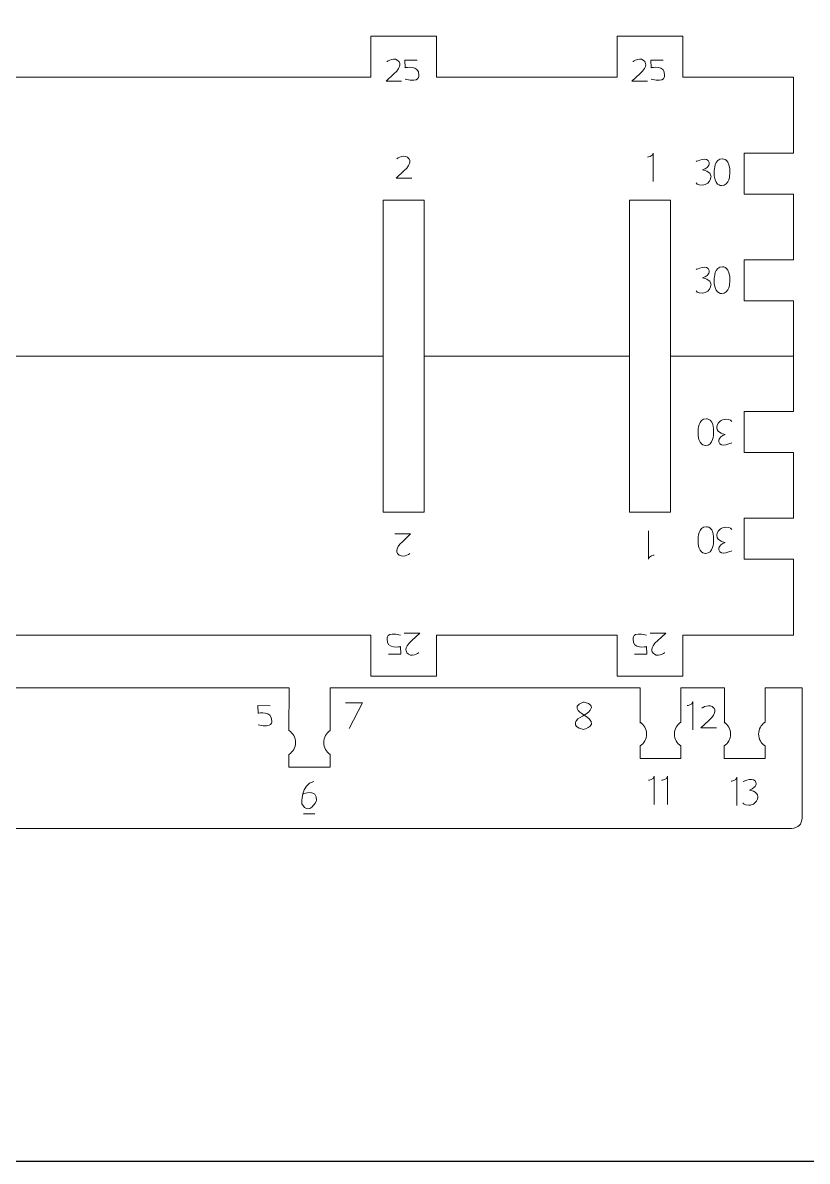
# Model space of a CAD drawing. Header units: centimetres. Extents: x -25 to 25, y -32.5 to 32.5.
# Drawn here: x 6.32 to 12.1, y -32.5 to -24.1 of the extents above; entities that cross this region are included whole.
import ezdxf

# ---------------------------------------------------------------- set-up
doc = ezdxf.new("R2010")
doc.units = ezdxf.units.CM
doc.header["$MEASUREMENT"] = 0
doc.layers.add('Capa 1', color=7, linetype='Continuous')

msp = doc.modelspace()

# ---------------------------------------------------------------- linework, layer by layer
at = {"layer": 'Capa 1', "color": 254}
msp.add_lwpolyline([(-25, -32.5), (25, -32.5), (25, 32.5), (-25, 32.5), (-25, -32.5)], close=True, dxfattribs=at)
at = {"layer": 'Capa 1', "color": 250, "lineweight": 9}
for points, knots in [([(12.00053, -26.56233), (12.00053, -26.56233), (12.00053, -26.15384), (12.00053, -26.15384), (12.00053, -26.15384), (12.00053, -26.15384), (11.6374, -26.15384), (11.6374, -26.15384), (11.6374, -26.15384), (11.6374, -26.15384), (11.6374, -25.85122), (11.6374, -25.85122), (11.6374, -25.85122), (11.6374, -25.85122), (12.00053, -25.85122), (12.00053, -25.85122), (12.00053, -25.85122), (12.00053, -25.85122), (12.00053, -25.36707), (12.00053, -25.36707), (12.00053, -25.36707), (12.00053, -25.36707), (11.6374, -25.36707), (11.6374, -25.36707), (11.6374, -25.36707), (11.6374, -25.36707), (11.6374, -25.06445), (11.6374, -25.06445), (11.6374, -25.06445), (11.6374, -25.06445), (12.00053, -25.06445), (12.00053, -25.06445), (12.00053, -25.06445), (12.00053, -25.06445), (12.00053, -24.50464), (12.00053, -24.50464), (12.00053, -24.50464), (12.00053, -24.50464), (11.18351, -24.50464), (11.18351, -24.50464), (11.18351, -24.50464), (11.18351, -24.50464), (11.18351, -24.35338), (11.18351, -24.35338), (11.18351, -24.35338), (11.18351, -24.35338), (11.18351, -24.20212), (11.18351, -24.20212), (11.18351, -24.20212), (11.18351, -24.20212), (10.69936, -24.20212), (10.69936, -24.20212), (10.69936, -24.20212), (10.69936, -24.20212), (10.69936, -24.35338), (10.69936, -24.35338), (10.69936, -24.35338), (10.69936, -24.35338), (10.69936, -24.50464), (10.69936, -24.50464), (10.69936, -24.50464), (10.69936, -24.50464), (9.36794, -24.50464), (9.36794, -24.50464), (9.36794, -24.50464), (9.36794, -24.50464), (9.36794, -24.35338), (9.36794, -24.35338), (9.36794, -24.35338), (9.36794, -24.35338), (9.36794, -24.20212), (9.36794, -24.20212), (9.36794, -24.20212), (9.36794, -24.20212), (8.88379, -24.20212), (8.88379, -24.20212), (8.88379, -24.20212), (8.88379, -24.20212), (8.88379, -24.35338), (8.88379, -24.35338), (8.88379, -24.35338), (8.88379, -24.35338), (8.88379, -24.50464), (8.88379, -24.50464), (8.88379, -24.50464), (8.88379, -24.50464), (5.31312, -24.50464), (5.31312, -24.50464), (5.31312, -24.50464), (5.31312, -24.50464), (5.31312, -24.35338), (5.31312, -24.35338), (5.31312, -24.35338), (5.31312, -24.35338), (5.31312, -24.20212), (5.31312, -24.20212), (5.31312, -24.20212), (5.31312, -24.20212), (4.82897, -24.20212), (4.82897, -24.20212), (4.82897, -24.20212), (4.82897, -24.20212), (4.82897, -24.35338), (4.82897, -24.35338), (4.82897, -24.35338), (4.82897, -24.35338), (4.82897, -24.50464), (4.82897, -24.50464), (4.82897, -24.50464), (4.82897, -24.50464), (3.49755, -24.50464), (3.49755, -24.50464), (3.49755, -24.50464), (3.49755, -24.50464), (3.49755, -24.35338), (3.49755, -24.35338), (3.49755, -24.35338), (3.49755, -24.35338), (3.49755, -24.20212), (3.49755, -24.20212), (3.49755, -24.20212), (3.49755, -24.20212), (3.0134, -24.20212), (3.0134, -24.20212), (3.0134, -24.20212), (3.0134, -24.20212), (3.0134, -24.35338), (3.0134, -24.35338), (3.0134, -24.35338), (3.0134, -24.35338), (3.0134, -24.50464), (3.0134, -24.50464), (3.0134, -24.50464), (3.0134, -24.50464), (2.19638, -24.50464), (2.19638, -24.50464), (2.19638, -24.50464), (2.19638, -24.50464), (2.19638, -25.06445), (2.19638, -25.06445), (2.19638, -25.06445), (2.19638, -25.06445), (2.55951, -25.06445), (2.55951, -25.06445), (2.55951, -25.06445), (2.55951, -25.06445), (2.55951, -25.36707), (2.55951, -25.36707), (2.55951, -25.36707), (2.55951, -25.36707), (2.19638, -25.36707), (2.19638, -25.36707), (2.19638, -25.36707), (2.19638, -25.36707), (2.19638, -25.85122), (2.19638, -25.85122), (2.19638, -25.85122), (2.19638, -25.85122), (2.55951, -25.85122), (2.55951, -25.85122), (2.55951, -25.85122), (2.55951, -25.85122), (2.55951, -26.15384), (2.55951, -26.15384), (2.55951, -26.15384), (2.55951, -26.15384), (2.19638, -26.15384), (2.19638, -26.15384), (2.19638, -26.15384), (2.19638, -26.15384), (2.19638, -26.56233), (2.19638, -26.56233)], [0, 0, 0, 0, 0.0227273, 0.0227273, 0.0227273, 0.0227273, 0.0454545, 0.0454545, 0.0454545, 0.0454545, 0.0681818, 0.0681818, 0.0681818, 0.0681818, 0.0909091, 0.0909091, 0.0909091, 0.0909091, 0.1136364, 0.1136364, 0.1136364, 0.1136364, 0.1363636, 0.1363636, 0.1363636, 0.1363636, 0.1590909, 0.1590909, 0.1590909, 0.1590909, 0.1818182, 0.1818182, 0.1818182, 0.1818182, 0.2045455, 0.2045455, 0.2045455, 0.2045455, 0.2272727, 0.2272727, 0.2272727, 0.2272727, 0.25, 0.25, 0.25, 0.25, 0.2727273, 0.2727273, 0.2727273, 0.2727273, 0.2954545, 0.2954545, 0.2954545, 0.2954545, 0.3181818, 0.3181818, 0.3181818, 0.3181818, 0.3409091, 0.3409091, 0.3409091, 0.3409091, 0.3636364, 0.3636364, 0.3636364, 0.3636364, 0.3863636, 0.3863636, 0.3863636, 0.3863636, 0.4090909, 0.4090909, 0.4090909, 0.4090909, 0.4318182, 0.4318182, 0.4318182, 0.4318182, 0.4545455, 0.4545455, 0.4545455, 0.4545455, 0.4772727, 0.4772727, 0.4772727, 0.4772727, 0.5, 0.5, 0.5, 0.5, 0.5227273, 0.5227273, 0.5227273, 0.5227273, 0.5454545, 0.5454545, 0.5454545, 0.5454545, 0.5681818, 0.5681818, 0.5681818, 0.5681818, 0.5909091, 0.5909091, 0.5909091, 0.5909091, 0.6136364, 0.6136364, 0.6136364, 0.6136364, 0.6363636, 0.6363636, 0.6363636, 0.6363636, 0.6590909, 0.6590909, 0.6590909, 0.6590909, 0.6818182, 0.6818182, 0.6818182, 0.6818182, 0.7045455, 0.7045455, 0.7045455, 0.7045455, 0.7272727, 0.7272727, 0.7272727, 0.7272727, 0.75, 0.75, 0.75, 0.75, 0.7727273, 0.7727273, 0.7727273, 0.7727273, 0.7954545, 0.7954545, 0.7954545, 0.7954545, 0.8181818, 0.8181818, 0.8181818, 0.8181818, 0.8409091, 0.8409091, 0.8409091, 0.8409091, 0.8636364, 0.8636364, 0.8636364, 0.8636364, 0.8863636, 0.8863636, 0.8863636, 0.8863636, 0.9090909, 0.9090909, 0.9090909, 0.9090909, 0.9318182, 0.9318182, 0.9318182, 0.9318182, 0.9545455, 0.9545455, 0.9545455, 0.9545455, 1, 1, 1, 1]), ([(8.97455, -26.56233), (8.97455, -26.56233), (8.97455, -25.41248), (8.97455, -25.41248), (8.97455, -25.41248), (8.97455, -25.41248), (9.27713, -25.41248), (9.27713, -25.41248), (9.27713, -25.41248), (9.27713, -25.41248), (9.27713, -26.56233), (9.27713, -26.56233)], [0, 0, 0, 0, 0.25, 0.25, 0.25, 0.25, 0.5, 0.5, 0.5, 0.5, 1, 1, 1, 1]), ([(10.79012, -26.56233), (10.79012, -26.56233), (10.79012, -25.41248), (10.79012, -25.41248), (10.79012, -25.41248), (10.79012, -25.41248), (11.09275, -25.41248), (11.09275, -25.41248), (11.09275, -25.41248), (11.09275, -25.41248), (11.09275, -26.56233), (11.09275, -26.56233)], [0, 0, 0, 0, 0.25, 0.25, 0.25, 0.25, 0.5, 0.5, 0.5, 0.5, 1, 1, 1, 1]), ([(2.19638, -26.97082), (2.19638, -26.97082), (2.55951, -26.97082), (2.55951, -26.97082), (2.55951, -26.97082), (2.55951, -26.97082), (2.55951, -27.27344), (2.55951, -27.27344), (2.55951, -27.27344), (2.55951, -27.27344), (2.19638, -27.27344), (2.19638, -27.27344), (2.19638, -27.27344), (2.19638, -27.27344), (2.19638, -27.75759), (2.19638, -27.75759), (2.19638, -27.75759), (2.19638, -27.75759), (2.55951, -27.75759), (2.55951, -27.75759), (2.55951, -27.75759), (2.55951, -27.75759), (2.55951, -28.06021), (2.55951, -28.06021), (2.55951, -28.06021), (2.55951, -28.06021), (2.19638, -28.06021), (2.19638, -28.06021), (2.19638, -28.06021), (2.19638, -28.06021), (2.19638, -28.62002), (2.19638, -28.62002), (2.19638, -28.62002), (2.19638, -28.62002), (3.0134, -28.62002), (3.0134, -28.62002), (3.0134, -28.62002), (3.0134, -28.62002), (3.0134, -28.77128), (3.0134, -28.77128), (3.0134, -28.77128), (3.0134, -28.77128), (3.0134, -28.92254), (3.0134, -28.92254), (3.0134, -28.92254), (3.0134, -28.92254), (3.49755, -28.92254), (3.49755, -28.92254), (3.49755, -28.92254), (3.49755, -28.92254), (3.49755, -28.77128), (3.49755, -28.77128), (3.49755, -28.77128), (3.49755, -28.77128), (3.49755, -28.62002), (3.49755, -28.62002), (3.49755, -28.62002), (3.49755, -28.62002), (4.82897, -28.62002), (4.82897, -28.62002), (4.82897, -28.62002), (4.82897, -28.62002), (4.82897, -28.77128), (4.82897, -28.77128), (4.82897, -28.77128), (4.82897, -28.77128), (4.82897, -28.92254), (4.82897, -28.92254), (4.82897, -28.92254), (4.82897, -28.92254), (5.31312, -28.92254), (5.31312, -28.92254), (5.31312, -28.92254), (5.31312, -28.92254), (5.31312, -28.77128), (5.31312, -28.77128), (5.31312, -28.77128), (5.31312, -28.77128), (5.31312, -28.62002), (5.31312, -28.62002), (5.31312, -28.62002), (5.31312, -28.62002), (8.88379, -28.62002), (8.88379, -28.62002), (8.88379, -28.62002), (8.88379, -28.62002), (8.88379, -28.77128), (8.88379, -28.77128), (8.88379, -28.77128), (8.88379, -28.77128), (8.88379, -28.92254), (8.88379, -28.92254), (8.88379, -28.92254), (8.88379, -28.92254), (9.36794, -28.92254), (9.36794, -28.92254), (9.36794, -28.92254), (9.36794, -28.92254), (9.36794, -28.77128), (9.36794, -28.77128), (9.36794, -28.77128), (9.36794, -28.77128), (9.36794, -28.62002), (9.36794, -28.62002), (9.36794, -28.62002), (9.36794, -28.62002), (10.69936, -28.62002), (10.69936, -28.62002), (10.69936, -28.62002), (10.69936, -28.62002), (10.69936, -28.77128), (10.69936, -28.77128), (10.69936, -28.77128), (10.69936, -28.77128), (10.69936, -28.92254), (10.69936, -28.92254), (10.69936, -28.92254), (10.69936, -28.92254), (11.18351, -28.92254), (11.18351, -28.92254), (11.18351, -28.92254), (11.18351, -28.92254), (11.18351, -28.77128), (11.18351, -28.77128), (11.18351, -28.77128), (11.18351, -28.77128), (11.18351, -28.62002), (11.18351, -28.62002), (11.18351, -28.62002), (11.18351, -28.62002), (12.00053, -28.62002), (12.00053, -28.62002), (12.00053, -28.62002), (12.00053, -28.62002), (12.00053, -28.06021), (12.00053, -28.06021), (12.00053, -28.06021), (12.00053, -28.06021), (11.6374, -28.06021), (11.6374, -28.06021), (11.6374, -28.06021), (11.6374, -28.06021), (11.6374, -27.75759), (11.6374, -27.75759), (11.6374, -27.75759), (11.6374, -27.75759), (12.00053, -27.75759), (12.00053, -27.75759), (12.00053, -27.75759), (12.00053, -27.75759), (12.00053, -27.27344), (12.00053, -27.27344), (12.00053, -27.27344), (12.00053, -27.27344), (11.6374, -27.27344), (11.6374, -27.27344), (11.6374, -27.27344), (11.6374, -27.27344), (11.6374, -26.97082), (11.6374, -26.97082), (11.6374, -26.97082), (11.6374, -26.97082), (12.00053, -26.97082), (12.00053, -26.97082), (12.00053, -26.97082), (12.00053, -26.97082), (12.00053, -26.56233), (12.00053, -26.56233), (12.00053, -26.56233), (12.00053, -26.56233), (11.09275, -26.56233), (11.09275, -26.56233), (11.09275, -26.56233), (11.09275, -26.56233), (11.09275, -27.71218), (11.09275, -27.71218), (11.09275, -27.71218), (11.09275, -27.71218), (10.79012, -27.71218), (10.79012, -27.71218), (10.79012, -27.71218), (10.79012, -27.71218), (10.79012, -26.56233), (10.79012, -26.56233), (10.79012, -26.56233), (10.79012, -26.56233), (9.27713, -26.56233), (9.27713, -26.56233), (9.27713, -26.56233), (9.27713, -26.56233), (9.27713, -27.71218), (9.27713, -27.71218), (9.27713, -27.71218), (9.27713, -27.71218), (8.97455, -27.71218), (8.97455, -27.71218), (8.97455, -27.71218), (8.97455, -27.71218), (8.97455, -26.56233), (8.97455, -26.56233), (8.97455, -26.56233), (8.97455, -26.56233), (5.22236, -26.56233), (5.22236, -26.56233), (5.22236, -26.56233), (5.22236, -26.56233), (5.22236, -27.71218), (5.22236, -27.71218), (5.22236, -27.71218), (5.22236, -27.71218), (4.91978, -27.71218), (4.91978, -27.71218), (4.91978, -27.71218), (4.91978, -27.71218), (4.91978, -26.56233), (4.91978, -26.56233), (4.91978, -26.56233), (4.91978, -26.56233), (3.40679, -26.56233), (3.40679, -26.56233), (3.40679, -26.56233), (3.40679, -26.56233), (3.40679, -27.71218), (3.40679, -27.71218), (3.40679, -27.71218), (3.40679, -27.71218), (3.10416, -27.71218), (3.10416, -27.71218), (3.10416, -27.71218), (3.10416, -27.71218), (3.10416, -26.56233), (3.10416, -26.56233), (3.10416, -26.56233), (3.10416, -26.56233), (2.19638, -26.56233), (2.19638, -26.56233), (2.19638, -26.56233), (2.19638, -26.56233), (2.19638, -26.97082), (2.19638, -26.97082)], [0, 0, 0, 0, 0.0163934, 0.0163934, 0.0163934, 0.0163934, 0.0327869, 0.0327869, 0.0327869, 0.0327869, 0.0491803, 0.0491803, 0.0491803, 0.0491803, 0.0655738, 0.0655738, 0.0655738, 0.0655738, 0.0819672, 0.0819672, 0.0819672, 0.0819672, 0.0983607, 0.0983607, 0.0983607, 0.0983607, 0.1147541, 0.1147541, 0.1147541, 0.1147541, 0.1311475, 0.1311475, 0.1311475, 0.1311475, 0.147541, 0.147541, 0.147541, 0.147541, 0.1639344, 0.1639344, 0.1639344, 0.1639344, 0.1803279, 0.1803279, 0.1803279, 0.1803279, 0.1967213, 0.1967213, 0.1967213, 0.1967213, 0.2131148, 0.2131148, 0.2131148, 0.2131148, 0.2295082, 0.2295082, 0.2295082, 0.2295082, 0.2459016, 0.2459016, 0.2459016, 0.2459016, 0.2622951, 0.2622951, 0.2622951, 0.2622951, 0.2786885, 0.2786885, 0.2786885, 0.2786885, 0.295082, 0.295082, 0.295082, 0.295082, 0.3114754, 0.3114754, 0.3114754, 0.3114754, 0.3278689, 0.3278689, 0.3278689, 0.3278689, 0.3442623, 0.3442623, 0.3442623, 0.3442623, 0.3606557, 0.3606557, 0.3606557, 0.3606557, 0.3770492, 0.3770492, 0.3770492, 0.3770492, 0.3934426, 0.3934426, 0.3934426, 0.3934426, 0.4098361, 0.4098361, 0.4098361, 0.4098361, 0.4262295, 0.4262295, 0.4262295, 0.4262295, 0.442623, 0.442623, 0.442623, 0.442623, 0.4590164, 0.4590164, 0.4590164, 0.4590164, 0.4754098, 0.4754098, 0.4754098, 0.4754098, 0.4918033, 0.4918033, 0.4918033, 0.4918033, 0.5081967, 0.5081967, 0.5081967, 0.5081967, 0.5245902, 0.5245902, 0.5245902, 0.5245902, 0.5409836, 0.5409836, 0.5409836, 0.5409836, 0.557377, 0.557377, 0.557377, 0.557377, 0.5737705, 0.5737705, 0.5737705, 0.5737705, 0.5901639, 0.5901639, 0.5901639, 0.5901639, 0.6065574, 0.6065574, 0.6065574, 0.6065574, 0.6229508, 0.6229508, 0.6229508, 0.6229508, 0.6393443, 0.6393443, 0.6393443, 0.6393443, 0.6557377, 0.6557377, 0.6557377, 0.6557377, 0.6721311, 0.6721311, 0.6721311, 0.6721311, 0.6885246, 0.6885246, 0.6885246, 0.6885246, 0.704918, 0.704918, 0.704918, 0.704918, 0.7213115, 0.7213115, 0.7213115, 0.7213115, 0.7377049, 0.7377049, 0.7377049, 0.7377049, 0.7540984, 0.7540984, 0.7540984, 0.7540984, 0.7704918, 0.7704918, 0.7704918, 0.7704918, 0.7868852, 0.7868852, 0.7868852, 0.7868852, 0.8032787, 0.8032787, 0.8032787, 0.8032787, 0.8196721, 0.8196721, 0.8196721, 0.8196721, 0.8360656, 0.8360656, 0.8360656, 0.8360656, 0.852459, 0.852459, 0.852459, 0.852459, 0.8688525, 0.8688525, 0.8688525, 0.8688525, 0.8852459, 0.8852459, 0.8852459, 0.8852459, 0.9016393, 0.9016393, 0.9016393, 0.9016393, 0.9180328, 0.9180328, 0.9180328, 0.9180328, 0.9344262, 0.9344262, 0.9344262, 0.9344262, 0.9508197, 0.9508197, 0.9508197, 0.9508197, 0.9672131, 0.9672131, 0.9672131, 0.9672131, 1, 1, 1, 1]), ([(11.79048, -29.00813), (11.79048, -29.00813), (12.06343, -29.00813), (12.06343, -29.00813), (12.06343, -29.00813), (12.06343, -29.3281), (12.06343, -29.64808), (12.06343, -29.96805), (12.06343, -29.96805), (12.06092, -30.01762), (12.03636, -30.04077), (11.9848, -30.0457), (11.9848, -30.0457), (8.47208, -30.0457), (4.95935, -30.0457), (1.44663, -30.0457), (1.44663, -30.0457), (1.37688, -30.03525), (1.36556, -29.9956), (1.35149, -29.94491), (1.35149, -29.94491), (1.35149, -29.94491), (1.35149, -29.00813), (1.35149, -29.00813), (1.35149, -29.00813), (1.35149, -29.00813), (1.62444, -29.00813), (1.62444, -29.00813)], [0, 0, 0, 0, 0.125, 0.125, 0.125, 0.125, 0.25, 0.25, 0.25, 0.25, 0.375, 0.375, 0.375, 0.375, 0.5, 0.5, 0.5, 0.5, 0.625, 0.625, 0.625, 0.625, 0.75, 0.75, 0.75, 0.75, 1, 1, 1, 1]), ([(10.86904, -29.43732), (10.89774, -29.41889), (10.91676, -29.3867), (10.91676, -29.35006), (10.91676, -29.35006), (10.91676, -29.31343), (10.89774, -29.28123), (10.86904, -29.26281)], [0, 0, 0, 0, 0.3333333, 0.3333333, 0.3333333, 0.3333333, 1, 1, 1, 1]), ([(11.17038, -29.43732), (11.14168, -29.41889), (11.12266, -29.3867), (11.12266, -29.35006), (11.12266, -29.35006), (11.12266, -29.31343), (11.14168, -29.28123), (11.17038, -29.26281)], [0, 0, 0, 0, 0.3333333, 0.3333333, 0.3333333, 0.3333333, 1, 1, 1, 1]), ([(11.48904, -29.43732), (11.51774, -29.41889), (11.53676, -29.3867), (11.53676, -29.35006), (11.53676, -29.35006), (11.53676, -29.31343), (11.51774, -29.28123), (11.48904, -29.26281)], [0, 0, 0, 0, 0.3333333, 0.3333333, 0.3333333, 0.3333333, 1, 1, 1, 1]), ([(11.79038, -29.43732), (11.76168, -29.41889), (11.74266, -29.3867), (11.74266, -29.35006), (11.74266, -29.35006), (11.74266, -29.31343), (11.76168, -29.28123), (11.79038, -29.26281)], [0, 0, 0, 0, 0.3333333, 0.3333333, 0.3333333, 0.3333333, 1, 1, 1, 1]), ([(8.2792, -29.32407), (8.30818, -29.34268), (8.32739, -29.3752), (8.32739, -29.4122), (8.32739, -29.4122), (8.32739, -29.4492), (8.30818, -29.48172), (8.2792, -29.50032)], [0, 0, 0, 0, 0.3333333, 0.3333333, 0.3333333, 0.3333333, 1, 1, 1, 1]), ([(8.58355, -29.32407), (8.55456, -29.34268), (8.53535, -29.3752), (8.53535, -29.4122), (8.53535, -29.4122), (8.53535, -29.4492), (8.55456, -29.48172), (8.58355, -29.50032)], [0, 0, 0, 0, 0.3333333, 0.3333333, 0.3333333, 0.3333333, 1, 1, 1, 1]), ([(11.17038, -29.43732), (11.17038, -29.43732), (11.17049, -29.52892), (11.17049, -29.52892), (11.17049, -29.52892), (11.17049, -29.52892), (10.86904, -29.52892), (10.86904, -29.52892), (10.86904, -29.52892), (10.86904, -29.52892), (10.86904, -29.4373), (10.86904, -29.4373)], [0, 0, 0, 0, 0.25, 0.25, 0.25, 0.25, 0.5, 0.5, 0.5, 0.5, 1, 1, 1, 1]), ([(11.79038, -29.43732), (11.79038, -29.43732), (11.79049, -29.52892), (11.79049, -29.52892), (11.79049, -29.52892), (11.79049, -29.52892), (11.48904, -29.52892), (11.48904, -29.52892), (11.48904, -29.52892), (11.48904, -29.52892), (11.48904, -29.4373), (11.48904, -29.4373)], [0, 0, 0, 0, 0.25, 0.25, 0.25, 0.25, 0.5, 0.5, 0.5, 0.5, 1, 1, 1, 1]), ([(8.2792, -29.50032), (8.2792, -29.50032), (8.27909, -29.59284), (8.27909, -29.59284), (8.27909, -29.59284), (8.27909, -29.59284), (8.58355, -29.59284), (8.58355, -29.59284), (8.58355, -29.59284), (8.58355, -29.59284), (8.58355, -29.5003), (8.58355, -29.5003)], [0, 0, 0, 0, 0.25, 0.25, 0.25, 0.25, 0.5, 0.5, 0.5, 0.5, 1, 1, 1, 1])]:
    msp.add_open_spline(points, degree=3, knots=knots, dxfattribs=at)
at = {"layer": 'Capa 1', "color": 22, "lineweight": 5}
for points, knots in [([(9.0012, -24.3902), (9.0012, -24.3902), (9.06303, -24.34939), (9.09019, -24.3902), (9.09019, -24.3902), (9.09019, -24.3902), (9.12111, -24.4211), (9.05312, -24.48044)], [0, 0, 0, 0, 0.3333333, 0.3333333, 0.3333333, 0.3333333, 1, 1, 1, 1]), ([(10.81472, -24.3902), (10.81472, -24.3902), (10.87655, -24.34939), (10.90371, -24.3902), (10.90371, -24.3902), (10.90371, -24.3902), (10.93463, -24.4211), (10.86664, -24.48044)], [0, 0, 0, 0, 0.3333333, 0.3333333, 0.3333333, 0.3333333, 1, 1, 1, 1]), ([(9.22539, -24.37923), (9.22539, -24.37923), (9.13392, -24.37868), (9.13392, -24.37868), (9.13392, -24.37868), (9.13392, -24.37868), (9.13721, -24.43506), (9.13721, -24.43506)], [0, 0, 0, 0, 0.3333333, 0.3333333, 0.3333333, 0.3333333, 1, 1, 1, 1]), ([(9.13721, -24.43506), (9.13721, -24.43506), (9.2423, -24.411), (9.23612, -24.49223), (9.23612, -24.49223), (9.23612, -24.49223), (9.24723, -24.54792), (9.13721, -24.52071)], [0, 0, 0, 0, 0.3333333, 0.3333333, 0.3333333, 0.3333333, 1, 1, 1, 1]), ([(11.03891, -24.37923), (11.03891, -24.37923), (10.94744, -24.37868), (10.94744, -24.37868), (10.94744, -24.37868), (10.94744, -24.37868), (10.95073, -24.43506), (10.95073, -24.43506)], [0, 0, 0, 0, 0.3333333, 0.3333333, 0.3333333, 0.3333333, 1, 1, 1, 1]), ([(10.95073, -24.43506), (10.95073, -24.43506), (11.05582, -24.411), (11.04964, -24.49223), (11.04964, -24.49223), (11.04964, -24.49223), (11.06075, -24.54792), (10.95073, -24.52071)], [0, 0, 0, 0, 0.3333333, 0.3333333, 0.3333333, 0.3333333, 1, 1, 1, 1]), ([(9.05312, -24.48044), (9.05312, -24.48044), (8.99504, -24.53482), (8.99504, -24.53482), (8.99504, -24.53482), (8.99504, -24.53482), (9.11036, -24.53482), (9.11036, -24.53482)], [0, 0, 0, 0, 0.3333333, 0.3333333, 0.3333333, 0.3333333, 1, 1, 1, 1]), ([(10.86664, -24.48044), (10.86664, -24.48044), (10.80856, -24.53482), (10.80856, -24.53482), (10.80856, -24.53482), (10.80856, -24.53482), (10.92388, -24.53482), (10.92388, -24.53482)], [0, 0, 0, 0, 0.3333333, 0.3333333, 0.3333333, 0.3333333, 1, 1, 1, 1]), ([(9.07541, -25.10615), (9.07541, -25.10615), (9.13724, -25.06534), (9.1644, -25.10615), (9.1644, -25.10615), (9.1644, -25.10615), (9.19532, -25.13705), (9.12733, -25.19639)], [0, 0, 0, 0, 0.3333333, 0.3333333, 0.3333333, 0.3333333, 1, 1, 1, 1]), ([(11.28233, -25.28392), (11.28233, -25.28392), (11.28956, -25.3024), (11.32561, -25.3012), (11.32561, -25.3012), (11.34432, -25.30058), (11.35772, -25.29389), (11.36744, -25.28624), (11.36744, -25.28624), (11.39114, -25.26754), (11.39236, -25.2385), (11.39236, -25.2385), (11.39236, -25.2385), (11.39114, -25.19679), (11.32992, -25.18875), (11.32992, -25.18875), (11.32992, -25.18875), (11.38988, -25.16646), (11.37751, -25.13433), (11.37751, -25.13433), (11.37751, -25.13433), (11.36887, -25.0849), (11.28233, -25.12689), (11.28233, -25.12689)], [0, 0, 0, 0, 0.1428571, 0.1428571, 0.1428571, 0.1428571, 0.2857143, 0.2857143, 0.2857143, 0.2857143, 0.4285714, 0.4285714, 0.4285714, 0.4285714, 0.5714286, 0.5714286, 0.5714286, 0.5714286, 0.7142857, 0.7142857, 0.7142857, 0.7142857, 1, 1, 1, 1]), ([(11.46942, -25.30363), (11.46942, -25.30363), (11.4098, -25.31132), (11.41581, -25.19442), (11.41581, -25.19442), (11.41581, -25.19442), (11.41581, -25.10536), (11.47674, -25.10766)], [0, 0, 0, 0, 0.3333333, 0.3333333, 0.3333333, 0.3333333, 1, 1, 1, 1]), ([(11.47674, -25.10785), (11.47674, -25.10785), (11.53641, -25.1002), (11.53042, -25.21704), (11.53042, -25.21704), (11.53042, -25.21704), (11.53038, -25.30609), (11.46942, -25.30385)], [0, 0, 0, 0, 0.3333333, 0.3333333, 0.3333333, 0.3333333, 1, 1, 1, 1]), ([(9.12733, -25.19639), (9.12733, -25.19639), (9.06925, -25.25077), (9.06925, -25.25077), (9.06925, -25.25077), (9.06925, -25.25077), (9.18457, -25.25077), (9.18457, -25.25077)], [0, 0, 0, 0, 0.3333333, 0.3333333, 0.3333333, 0.3333333, 1, 1, 1, 1]), ([(11.28233, -26.08021), (11.28233, -26.08021), (11.28956, -26.09869), (11.32561, -26.09749), (11.32561, -26.09749), (11.34432, -26.09687), (11.35772, -26.09018), (11.36744, -26.08253), (11.36744, -26.08253), (11.39114, -26.06383), (11.39236, -26.03479), (11.39236, -26.03479), (11.39236, -26.03479), (11.39114, -25.99308), (11.32992, -25.98504), (11.32992, -25.98504), (11.32992, -25.98504), (11.38988, -25.96275), (11.37751, -25.93062), (11.37751, -25.93062), (11.37751, -25.93062), (11.36887, -25.88119), (11.28233, -25.92318), (11.28233, -25.92318)], [0, 0, 0, 0, 0.1428571, 0.1428571, 0.1428571, 0.1428571, 0.2857143, 0.2857143, 0.2857143, 0.2857143, 0.4285714, 0.4285714, 0.4285714, 0.4285714, 0.5714286, 0.5714286, 0.5714286, 0.5714286, 0.7142857, 0.7142857, 0.7142857, 0.7142857, 1, 1, 1, 1]), ([(11.46942, -26.09992), (11.46942, -26.09992), (11.4098, -26.10761), (11.41581, -25.99071), (11.41581, -25.99071), (11.41581, -25.99071), (11.41581, -25.90165), (11.47674, -25.90395)], [0, 0, 0, 0, 0.3333333, 0.3333333, 0.3333333, 0.3333333, 1, 1, 1, 1]), ([(11.47674, -25.90414), (11.47674, -25.90414), (11.53641, -25.89649), (11.53042, -26.01333), (11.53042, -26.01333), (11.53042, -26.01333), (11.53038, -26.10238), (11.46942, -26.10014)], [0, 0, 0, 0, 0.3333333, 0.3333333, 0.3333333, 0.3333333, 1, 1, 1, 1]), ([(11.35045, -27.22052), (11.35045, -27.22052), (11.29078, -27.22817), (11.29677, -27.11133), (11.29677, -27.11133), (11.29677, -27.11133), (11.29681, -27.02228), (11.35777, -27.02452)], [0, 0, 0, 0, 0.3333333, 0.3333333, 0.3333333, 0.3333333, 1, 1, 1, 1]), ([(11.35777, -27.02474), (11.35777, -27.02474), (11.41739, -27.01705), (11.41138, -27.13395), (11.41138, -27.13395), (11.41138, -27.13395), (11.41138, -27.22301), (11.35045, -27.22071)], [0, 0, 0, 0, 0.3333333, 0.3333333, 0.3333333, 0.3333333, 1, 1, 1, 1]), ([(11.54486, -27.04445), (11.54486, -27.04445), (11.53763, -27.02597), (11.50158, -27.02717), (11.50158, -27.02717), (11.48287, -27.02779), (11.46947, -27.03448), (11.45975, -27.04213), (11.45975, -27.04213), (11.43605, -27.06083), (11.43483, -27.08987), (11.43483, -27.08987), (11.43483, -27.08987), (11.43605, -27.13158), (11.49727, -27.13962), (11.49727, -27.13962), (11.49727, -27.13962), (11.43731, -27.16191), (11.44968, -27.19404), (11.44968, -27.19404), (11.44968, -27.19404), (11.45832, -27.24347), (11.54486, -27.20148), (11.54486, -27.20148)], [0, 0, 0, 0, 0.1428571, 0.1428571, 0.1428571, 0.1428571, 0.2857143, 0.2857143, 0.2857143, 0.2857143, 0.4285714, 0.4285714, 0.4285714, 0.4285714, 0.5714286, 0.5714286, 0.5714286, 0.5714286, 0.7142857, 0.7142857, 0.7142857, 0.7142857, 1, 1, 1, 1]), ([(9.11813, -27.92827), (9.11813, -27.92827), (9.17621, -27.87389), (9.17621, -27.87389), (9.17621, -27.87389), (9.17621, -27.87389), (9.06089, -27.87389), (9.06089, -27.87389)], [0, 0, 0, 0, 0.3333333, 0.3333333, 0.3333333, 0.3333333, 1, 1, 1, 1]), ([(11.35045, -28.01681), (11.35045, -28.01681), (11.29078, -28.02446), (11.29677, -27.90762), (11.29677, -27.90762), (11.29677, -27.90762), (11.29681, -27.81857), (11.35777, -27.82081)], [0, 0, 0, 0, 0.3333333, 0.3333333, 0.3333333, 0.3333333, 1, 1, 1, 1]), ([(11.35777, -27.82103), (11.35777, -27.82103), (11.41739, -27.81334), (11.41138, -27.93024), (11.41138, -27.93024), (11.41138, -27.93024), (11.41138, -28.0193), (11.35045, -28.017)], [0, 0, 0, 0, 0.3333333, 0.3333333, 0.3333333, 0.3333333, 1, 1, 1, 1]), ([(11.54486, -27.84074), (11.54486, -27.84074), (11.53763, -27.82226), (11.50158, -27.82346), (11.50158, -27.82346), (11.48287, -27.82408), (11.46947, -27.83077), (11.45975, -27.83842), (11.45975, -27.83842), (11.43605, -27.85712), (11.43483, -27.88616), (11.43483, -27.88616), (11.43483, -27.88616), (11.43605, -27.92787), (11.49727, -27.93591), (11.49727, -27.93591), (11.49727, -27.93591), (11.43731, -27.9582), (11.44968, -27.99033), (11.44968, -27.99033), (11.44968, -27.99033), (11.45832, -28.03976), (11.54486, -27.99777), (11.54486, -27.99777)], [0, 0, 0, 0, 0.1428571, 0.1428571, 0.1428571, 0.1428571, 0.2857143, 0.2857143, 0.2857143, 0.2857143, 0.4285714, 0.4285714, 0.4285714, 0.4285714, 0.5714286, 0.5714286, 0.5714286, 0.5714286, 0.7142857, 0.7142857, 0.7142857, 0.7142857, 1, 1, 1, 1]), ([(9.17005, -28.01851), (9.17005, -28.01851), (9.10822, -28.05932), (9.08106, -28.01851), (9.08106, -28.01851), (9.08106, -28.01851), (9.05014, -27.98761), (9.11813, -27.92827)], [0, 0, 0, 0, 0.3333333, 0.3333333, 0.3333333, 0.3333333, 1, 1, 1, 1]), ([(9.10233, -28.7047), (9.10233, -28.7047), (8.99724, -28.72876), (9.00342, -28.64753), (9.00342, -28.64753), (9.00342, -28.64753), (8.99231, -28.59184), (9.10233, -28.61905)], [0, 0, 0, 0, 0.3333333, 0.3333333, 0.3333333, 0.3333333, 1, 1, 1, 1]), ([(9.18642, -28.65932), (9.18642, -28.65932), (9.2445, -28.60494), (9.2445, -28.60494), (9.2445, -28.60494), (9.2445, -28.60494), (9.12918, -28.60494), (9.12918, -28.60494)], [0, 0, 0, 0, 0.3333333, 0.3333333, 0.3333333, 0.3333333, 1, 1, 1, 1]), ([(10.91585, -28.7047), (10.91585, -28.7047), (10.81076, -28.72876), (10.81694, -28.64753), (10.81694, -28.64753), (10.81694, -28.64753), (10.80583, -28.59184), (10.91585, -28.61905)], [0, 0, 0, 0, 0.3333333, 0.3333333, 0.3333333, 0.3333333, 1, 1, 1, 1]), ([(10.99994, -28.65932), (10.99994, -28.65932), (11.05802, -28.60494), (11.05802, -28.60494), (11.05802, -28.60494), (11.05802, -28.60494), (10.9427, -28.60494), (10.9427, -28.60494)], [0, 0, 0, 0, 0.3333333, 0.3333333, 0.3333333, 0.3333333, 1, 1, 1, 1]), ([(9.01415, -28.76053), (9.01415, -28.76053), (9.10562, -28.76108), (9.10562, -28.76108), (9.10562, -28.76108), (9.10562, -28.76108), (9.10233, -28.7047), (9.10233, -28.7047)], [0, 0, 0, 0, 0.3333333, 0.3333333, 0.3333333, 0.3333333, 1, 1, 1, 1]), ([(9.23834, -28.74956), (9.23834, -28.74956), (9.17651, -28.79037), (9.14935, -28.74956), (9.14935, -28.74956), (9.14935, -28.74956), (9.11843, -28.71866), (9.18642, -28.65932)], [0, 0, 0, 0, 0.3333333, 0.3333333, 0.3333333, 0.3333333, 1, 1, 1, 1]), ([(10.82767, -28.76053), (10.82767, -28.76053), (10.91914, -28.76108), (10.91914, -28.76108), (10.91914, -28.76108), (10.91914, -28.76108), (10.91585, -28.7047), (10.91585, -28.7047)], [0, 0, 0, 0, 0.3333333, 0.3333333, 0.3333333, 0.3333333, 1, 1, 1, 1]), ([(11.05186, -28.74956), (11.05186, -28.74956), (10.99003, -28.79037), (10.96287, -28.74956), (10.96287, -28.74956), (10.96287, -28.74956), (10.93195, -28.71866), (10.99994, -28.65932)], [0, 0, 0, 0, 0.3333333, 0.3333333, 0.3333333, 0.3333333, 1, 1, 1, 1]), ([(8.69533, -29.11975), (8.69533, -29.11975), (8.82059, -29.11975), (8.82059, -29.11975), (8.82059, -29.11975), (8.82059, -29.11975), (8.72337, -29.30933), (8.72337, -29.30933)], [0, 0, 0, 0, 0.3333333, 0.3333333, 0.3333333, 0.3333333, 1, 1, 1, 1]), ([(10.45489, -29.20729), (10.45489, -29.20729), (10.34308, -29.15358), (10.45015, -29.11311), (10.45015, -29.11311), (10.45015, -29.11311), (10.60685, -29.13429), (10.41084, -29.23696), (10.41084, -29.23696), (10.41084, -29.23696), (10.34718, -29.29233), (10.45049, -29.31597), (10.45049, -29.31597), (10.45049, -29.31597), (10.5839, -29.28467), (10.45489, -29.20729)], [0, 0, 0, 0, 0.2, 0.2, 0.2, 0.2, 0.4, 0.4, 0.4, 0.4, 0.6, 0.6, 0.6, 0.6, 1, 1, 1, 1]), ([(11.32388, -29.15818), (11.32388, -29.15818), (11.38571, -29.11737), (11.41287, -29.15818), (11.41287, -29.15818), (11.41287, -29.15818), (11.44379, -29.18908), (11.3758, -29.24842)], [0, 0, 0, 0, 0.3333333, 0.3333333, 0.3333333, 0.3333333, 1, 1, 1, 1]), ([(8.14112, -29.14033), (8.14112, -29.14033), (8.04965, -29.13978), (8.04965, -29.13978), (8.04965, -29.13978), (8.04965, -29.13978), (8.05294, -29.19616), (8.05294, -29.19616)], [0, 0, 0, 0, 0.3333333, 0.3333333, 0.3333333, 0.3333333, 1, 1, 1, 1]), ([(8.05294, -29.19616), (8.05294, -29.19616), (8.15803, -29.1721), (8.15185, -29.25333), (8.15185, -29.25333), (8.15185, -29.25333), (8.16296, -29.30902), (8.05294, -29.28181)], [0, 0, 0, 0, 0.3333333, 0.3333333, 0.3333333, 0.3333333, 1, 1, 1, 1]), ([(11.3758, -29.24842), (11.3758, -29.24842), (11.31772, -29.3028), (11.31772, -29.3028), (11.31772, -29.3028), (11.31772, -29.3028), (11.43304, -29.3028), (11.43304, -29.3028)], [0, 0, 0, 0, 0.3333333, 0.3333333, 0.3333333, 0.3333333, 1, 1, 1, 1]), ([(8.38471, -29.79078), (8.38471, -29.79078), (8.48855, -29.75023), (8.4836, -29.83889), (8.4836, -29.83889), (8.4836, -29.83889), (8.42841, -29.96066), (8.37315, -29.86497), (8.37315, -29.86497), (8.37315, -29.86497), (8.36821, -29.7199), (8.46212, -29.70014)], [0, 0, 0, 0, 0.25, 0.25, 0.25, 0.25, 0.5, 0.5, 0.5, 0.5, 1, 1, 1, 1]), ([(11.62804, -29.85757), (11.62804, -29.85757), (11.63527, -29.87605), (11.67132, -29.87485), (11.67132, -29.87485), (11.69003, -29.87423), (11.70343, -29.86754), (11.71315, -29.85989), (11.71315, -29.85989), (11.73685, -29.84119), (11.73807, -29.81215), (11.73807, -29.81215), (11.73807, -29.81215), (11.73685, -29.77044), (11.67563, -29.7624), (11.67563, -29.7624), (11.67563, -29.7624), (11.73559, -29.74011), (11.72322, -29.70798), (11.72322, -29.70798), (11.72322, -29.70798), (11.71458, -29.65855), (11.62804, -29.70054), (11.62804, -29.70054)], [0, 0, 0, 0, 0.1428571, 0.1428571, 0.1428571, 0.1428571, 0.2857143, 0.2857143, 0.2857143, 0.2857143, 0.4285714, 0.4285714, 0.4285714, 0.4285714, 0.5714286, 0.5714286, 0.5714286, 0.5714286, 0.7142857, 0.7142857, 0.7142857, 0.7142857, 1, 1, 1, 1])]:
    msp.add_open_spline(points, degree=3, knots=knots, dxfattribs=at)
for points in [[(10.92371, -25.09405), (10.92371, -25.09405), (10.96412, -25.0924), (10.96576, -25.06463)], [(10.96576, -25.06463), (10.96576, -25.06463), (10.96576, -25.27414), (10.96576, -25.27414)], [(10.9305, -28.06003), (10.9305, -28.06003), (10.9305, -27.85052), (10.9305, -27.85052)], [(10.97255, -28.03061), (10.97255, -28.03061), (10.93214, -28.03226), (10.9305, -28.06003)], [(11.21653, -29.13921), (11.21653, -29.13921), (11.25694, -29.13756), (11.25858, -29.10979)], [(11.25858, -29.10979), (11.25858, -29.10979), (11.25858, -29.3193), (11.25858, -29.3193)], [(10.93082, -29.68971), (10.93082, -29.68971), (10.97123, -29.68806), (10.97287, -29.66029)], [(10.97287, -29.66029), (10.97287, -29.66029), (10.97287, -29.8698), (10.97287, -29.8698)], [(11.02792, -29.68971), (11.02792, -29.68971), (11.06833, -29.68806), (11.06997, -29.66029)], [(11.06997, -29.66029), (11.06997, -29.66029), (11.06997, -29.8698), (11.06997, -29.8698)], [(11.5397, -29.6972), (11.5397, -29.6972), (11.58011, -29.69555), (11.58175, -29.66778)], [(11.58175, -29.66778), (11.58175, -29.66778), (11.58175, -29.87729), (11.58175, -29.87729)], [(8.38581, -29.93664), (8.38581, -29.93664), (8.4696, -29.93664), (8.4696, -29.93664)]]:
    msp.add_open_spline(points, degree=3, dxfattribs=at)
at = {"layer": 'Capa 1', "color": 250, "lineweight": 9}
for points in [[(5.13396, -29.00813), (5.13396, -29.00813), (8.28049, -29.00813), (8.28049, -29.00813)], [(8.28049, -29.00813), (8.28049, -29.00813), (8.2792, -29.32407), (8.2792, -29.32407)], [(8.58355, -29.32407), (8.58355, -29.32407), (8.58355, -29.00813), (8.58355, -29.00813)], [(8.58355, -29.00813), (8.58355, -29.00813), (10.87049, -29.00813), (10.87049, -29.00813)], [(10.87049, -29.26852), (10.87049, -29.26852), (10.87049, -29.00813), (10.87049, -29.00813)], [(11.17049, -29.00813), (11.17049, -29.00813), (11.17038, -29.26281), (11.17038, -29.26281)], [(11.17049, -29.00813), (11.17049, -29.00813), (11.49049, -29.00813), (11.49049, -29.00813)], [(11.49049, -29.26852), (11.49049, -29.26852), (11.49049, -29.00813), (11.49049, -29.00813)], [(11.79049, -29.00813), (11.79049, -29.00813), (11.79038, -29.26281), (11.79038, -29.26281)]]:
    msp.add_open_spline(points, degree=3, dxfattribs=at)

doc.saveas('drawing.dxf')
